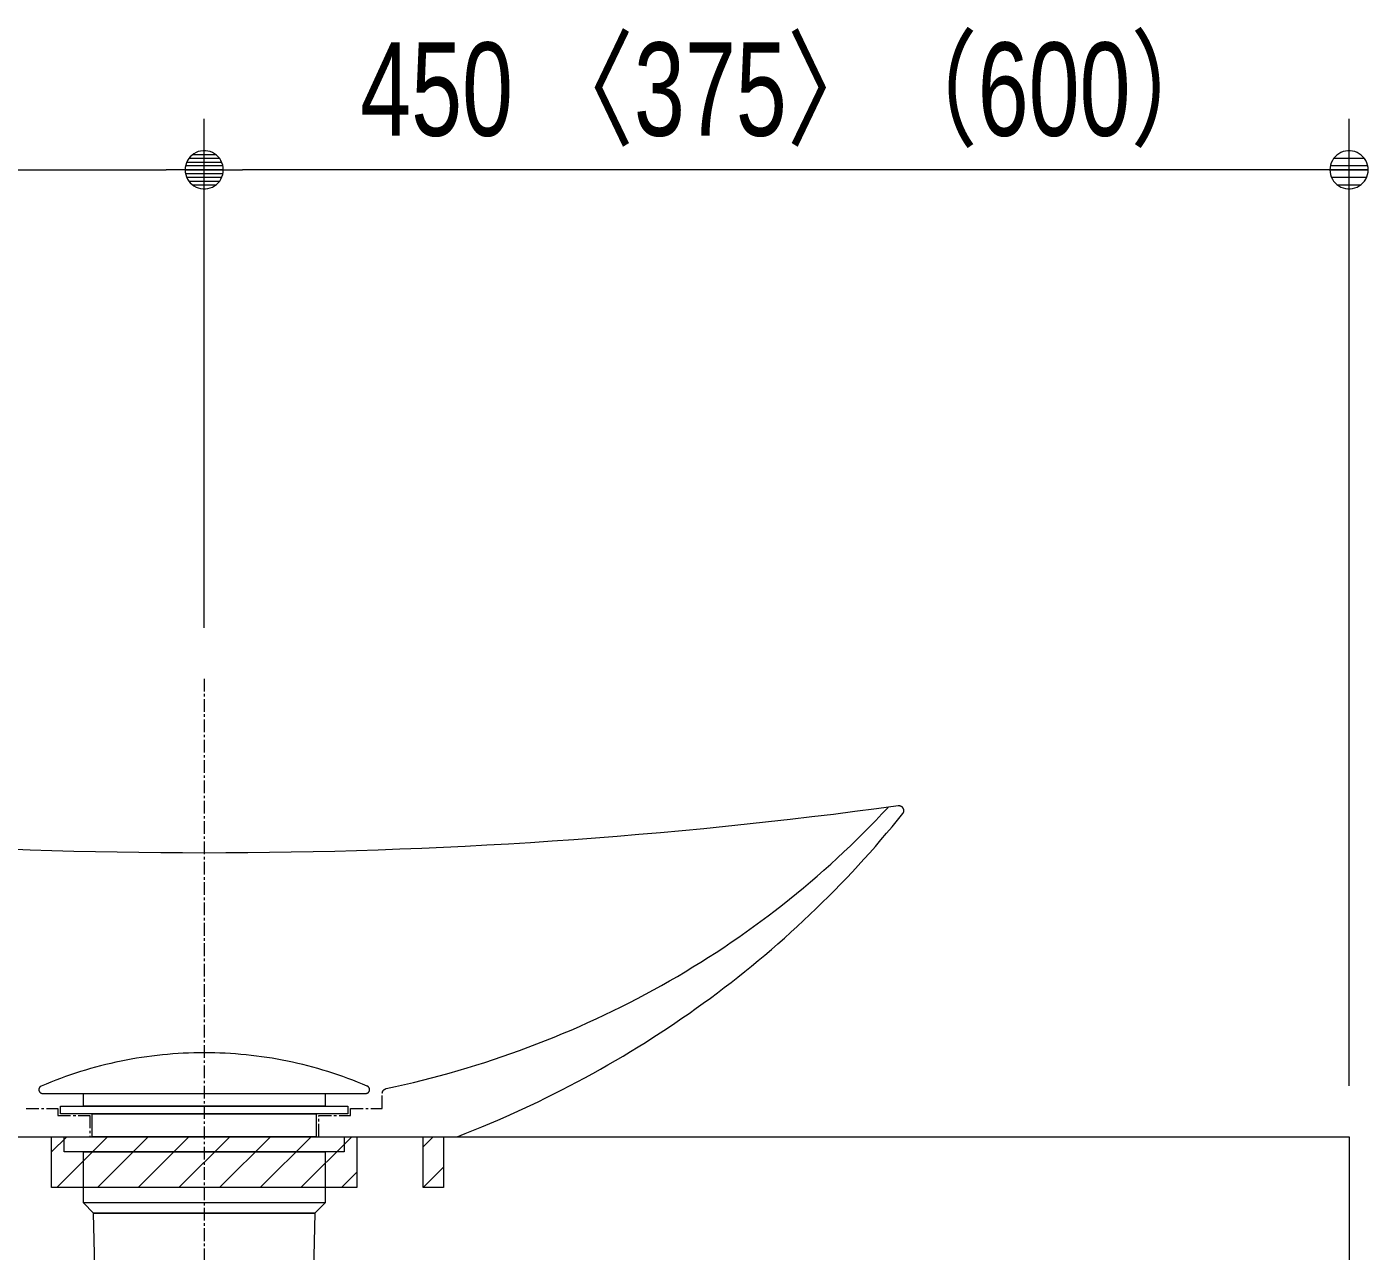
# Model space of a CAD drawing. Units: millimetres, scale not verified. Extents: x -6062 to 6062, y -3045 to 3045.
# Drawn here: x -4937 to -4410, y -1275 to -794 of the extents above; entities that cross this region are included whole.
import ezdxf
from ezdxf.enums import TextEntityAlignment as Align

# ---------------------------------------------------------------- set-up
doc = ezdxf.new("R2010")
doc.units = ezdxf.units.MM
doc.header["$LTSCALE"] = 20
doc.linetypes.add('CHAIN1', pattern=[8, 5, -1, 1, -1])
doc.linetypes.add('DASHED1', pattern=[1.8, 1.2, -0.6])
for name, color, linetype, lineweight in [('0-2_5ボウル・キャビネット', 7, 'Continuous', 9), ('0-3_2寸法-1', 7, 'Continuous', 9), ('0-4_0', 7, 'Continuous', 9), ('0-7_4給排水', 7, 'Continuous', 9)]:
    doc.layers.add(name, color=color, linetype=linetype, lineweight=lineweight)
doc.styles.add('ＭＳ Ｐゴシック', font='')
doc.styles.get('ＭＳ Ｐゴシック').set_extended_font_data('MS PGothic')

# ---------------------------------------------------------------- blocks, each defined once
blk = doc.blocks.new('_Dot')
at = {"layer": '0-4_0'}
for p, q in [((-10, 0), (-20, 0)), ((9.78, 2), (-9.78, 2)), ((7.99, 6), (-7.99, 6)), ((9.16, -3.98), (-9.16, -3.98)), ((6, -7.98), (-6, -7.98))]:
    blk.add_line(p, q, dxfattribs=at)
for points in [[(10, 0), (9.92, 1.25), (9.69, 2.49), (9.3, 3.68), (8.76, 4.82), (8.09, 5.88), (7.29, 6.85), (6.37, 7.71), (5.36, 8.44), (4.26, 9.05), (3.09, 9.51), (1.87, 9.82), (0.63, 9.98), (-0.63, 9.98), (-1.87, 9.82), (-3.09, 9.51), (-4.26, 9.05), (-5.36, 8.44), (-6.37, 7.71), (-7.29, 6.85), (-8.09, 5.88), (-8.76, 4.82), (-9.3, 3.68), (-9.69, 2.49), (-9.92, 1.25), (-10, 0), (0, 0)], [(-10, 0), (-9.92, -1.25), (-9.69, -2.49), (-9.3, -3.68), (-8.76, -4.82), (-8.09, -5.88), (-7.29, -6.85), (-6.37, -7.71), (-5.36, -8.44), (-4.26, -9.05), (-3.09, -9.51), (-1.87, -9.82), (-0.63, -9.98), (0.63, -9.98), (1.87, -9.82), (3.09, -9.51), (4.26, -9.05), (5.36, -8.44), (6.37, -7.71), (7.29, -6.85), (8.09, -5.88), (8.76, -4.82), (9.3, -3.68), (9.69, -2.49), (9.92, -1.25), (10, 0), (0, 0)]]:
    blk.add_lwpolyline(points, close=True, dxfattribs=at)
blk = doc.blocks.new('グループ-8')
at = {"layer": '0-7_4給排水', "linetype": 'CHAIN1'}
blk.add_line((-61600, -21000), (-61600, -38600), dxfattribs=at)
at = {"layer": '0-7_4給排水'}
for p, q in [((-60650, -25120), (-62550, -25120)), ((-62402.2, -28142.3), (-62470, -25200))]:
    blk.add_line(p, q, dxfattribs=at)
for points in [[(-60945.8, -24006.3), (-60986.2, -23998.3), (-61026.7, -23990.8), (-61067.2, -23983.8), (-61107.9, -23977.3), (-61148.6, -23971.4), (-61189.4, -23965.9), (-61230.3, -23961), (-61271.2, -23956.6), (-61312.2, -23952.7), (-61353.2, -23949.3), (-61394.3, -23946.5), (-61435.4, -23944.2), (-61476.5, -23942.3), (-61517.7, -23941), (-61558.8, -23940.3), (-61600, -23940), (-61641.2, -23940.3), (-61682.3, -23941), (-61723.5, -23942.3), (-61764.6, -23944.2), (-61805.7, -23946.5), (-61846.8, -23949.3), (-61887.8, -23952.7), (-61928.8, -23956.6), (-61969.7, -23961), (-62010.6, -23965.9), (-62051.4, -23971.4), (-62092.1, -23977.3), (-62132.8, -23983.8), (-62173.3, -23990.8), (-62213.8, -23998.3), (-62254.2, -24006.3), (-62294.5, -24014.8), (-62334.6, -24023.8), (-62374.7, -24033.3), (-62414.6, -24043.4), (-62454.4, -24053.9), (-62494.1, -24064.9), (-62533.6, -24076.5)], [(-60300.5, -24224.5), (-60300.8, -24223.3), (-60301.1, -24222), (-60301.4, -24220.8), (-60301.9, -24219.6), (-60302.3, -24218.4), (-60302.9, -24217.2), (-60303.4, -24216.1), (-60304, -24215), (-60304.7, -24213.9), (-60305.4, -24212.8), (-60306.2, -24211.8), (-60307, -24210.8), (-60307.8, -24209.8), (-60308.7, -24208.9), (-60309.6, -24208), (-60310.6, -24207.1), (-60311.6, -24206.3), (-60312.6, -24205.5), (-60313.7, -24204.8), (-60314.8, -24204.1), (-60315.9, -24203.5), (-60317, -24202.9), (-60318.2, -24202.4), (-60356.2, -24186.5), (-60394.3, -24171), (-60432.7, -24156), (-60471.2, -24141.6), (-60509.9, -24127.6), (-60548.8, -24114), (-60587.8, -24101), (-60627.1, -24088.5), (-60666.4, -24076.5), (-60705.9, -24064.9), (-60745.6, -24053.9), (-60785.4, -24043.4), (-60825.3, -24033.3), (-60865.4, -24023.8), (-60905.5, -24014.8), (-60945.8, -24006.3)], [(-62533.6, -24076.5), (-62572.9, -24088.5), (-62612.2, -24101), (-62651.2, -24114), (-62690.1, -24127.6), (-62728.8, -24141.6), (-62767.3, -24156), (-62805.7, -24171), (-62843.8, -24186.5), (-62881.8, -24202.4), (-62883, -24202.9), (-62884.1, -24203.5), (-62885.2, -24204.1), (-62886.3, -24204.8), (-62887.4, -24205.5), (-62888.4, -24206.3), (-62889.4, -24207.1), (-62890.4, -24208), (-62891.3, -24208.9), (-62892.2, -24209.8), (-62893, -24210.8), (-62893.8, -24211.8), (-62894.6, -24212.8), (-62895.3, -24213.9), (-62896, -24215), (-62896.6, -24216.1), (-62897.1, -24217.2), (-62897.7, -24218.4), (-62898.1, -24219.6), (-62898.6, -24220.8), (-62898.9, -24222), (-62899.2, -24223.3), (-62899.5, -24224.5), (-62899.7, -24225.8), (-62899.9, -24227.1), (-62900, -24228.4), (-62900, -24229.6), (-62900, -24230.9), (-62899.9, -24232.2), (-62899.8, -24233.5)], [(-62899.8, -24233.5), (-62899.6, -24234.8), (-62899.4, -24236), (-62899.1, -24237.3), (-62898.8, -24238.5), (-62898.4, -24239.7), (-62897.9, -24240.9), (-62897.4, -24242.1), (-62896.9, -24243.3), (-62896.3, -24244.4), (-62895.7, -24245.5), (-62895, -24246.6), (-62894.2, -24247.7), (-62893.5, -24248.7), (-62892.6, -24249.7), (-62891.8, -24250.6), (-62890.9, -24251.5), (-62889.9, -24252.4), (-62889, -24253.2), (-62888, -24254), (-62886.9, -24254.8), (-62885.8, -24255.5), (-62884.7, -24256.1), (-62883.6, -24256.7), (-62882.4, -24257.3), (-62881.3, -24257.8), (-62880.1, -24258.3), (-62878.9, -24258.7), (-62877.6, -24259), (-62876.4, -24259.3), (-62875.1, -24259.6), (-62873.8, -24259.8), (-62872.6, -24259.9), (-62871.3, -24260), (-62870, -24260), (-60330, -24260), (-60328.7, -24260), (-60327.4, -24259.9)], [(-60327.4, -24259.9), (-60326.2, -24259.8), (-60324.9, -24259.6), (-60323.6, -24259.3), (-60322.4, -24259), (-60321.1, -24258.7), (-60319.9, -24258.3), (-60318.7, -24257.8), (-60317.6, -24257.3), (-60316.4, -24256.7), (-60315.3, -24256.1), (-60314.2, -24255.5), (-60313.1, -24254.8), (-60312, -24254), (-60311, -24253.2), (-60310.1, -24252.4), (-60309.1, -24251.5), (-60308.2, -24250.6), (-60307.4, -24249.7), (-60306.5, -24248.7), (-60305.8, -24247.7), (-60305, -24246.6), (-60304.3, -24245.5), (-60303.7, -24244.4), (-60303.1, -24243.3), (-60302.6, -24242.1), (-60302.1, -24240.9), (-60301.6, -24239.7), (-60301.2, -24238.5), (-60300.9, -24237.3), (-60300.6, -24236), (-60300.4, -24234.8), (-60300.2, -24233.5), (-60300.1, -24232.2), (-60300, -24230.9), (-60300, -24229.6), (-60300, -24228.4), (-60300.1, -24227.1), (-60300.3, -24225.8), (-60300.5, -24224.5)], [(-62470, -25200), (-60730, -25200), (-60797.8, -28142.3)]]:
    blk.add_lwpolyline(points, dxfattribs=at)
for points in [[(-62550, -24260), (-60650, -24260), (-60650, -24360), (-62550, -24360)], [(-62730, -24360), (-60470, -24360), (-60470, -24420), (-62730, -24420)], [(-62480, -24420), (-60720, -24420), (-60720, -24600), (-62480, -24600)], [(-62700, -24600), (-60500, -24600), (-60500, -24720), (-62700, -24720)], [(-60650, -24720), (-60650, -25120), (-60730, -25200), (-62470, -25200), (-62550, -25120), (-62550, -24720)]]:
    blk.add_lwpolyline(points, close=True, dxfattribs=at)
blk = doc.blocks.new('グループ-14')
at = {"layer": '0-2_5ボウル・キャビネット'}
for points in [[(-62968.1, -22347.2), (-63139, -22341.1)], [(-56314.8, -22023.1), (-56484.2, -22045.1), (-56653.8, -22066.4), (-56823.4, -22087), (-56993.1, -22106.9), (-57162.9, -22126), (-57332.8, -22144.4), (-57502.8, -22162.1), (-57672.9, -22179.1), (-57843.1, -22195.4), (-58013.3, -22210.9), (-58183.6, -22225.7), (-58354, -22239.8), (-58524.5, -22253.2), (-58695, -22265.8), (-58865.6, -22277.8), (-59036.2, -22289), (-59206.9, -22299.5), (-59377.6, -22309.3), (-59548.4, -22318.3), (-59719.2, -22326.6), (-59890.1, -22334.2), (-60061, -22341.1), (-60231.9, -22347.2), (-60402.8, -22352.7), (-60573.8, -22357.4), (-60744.8, -22361.4), (-60915.8, -22364.6), (-61086.9, -22367.1), (-61257.9, -22369), (-61428.9, -22370), (-61600, -22370.4), (-61771.1, -22370), (-61942.1, -22369), (-62113.1, -22367.1), (-62284.2, -22364.6), (-62455.2, -22361.4), (-62626.2, -22357.4), (-62797.2, -22352.7), (-62968.1, -22347.2)], [(-56118.8, -22005.6), (-56119.4, -22005.2), (-56120.1, -22004.9), (-56120.7, -22004.5), (-56121.3, -22004.2), (-56122, -22003.9), (-56122.7, -22003.6), (-56123.3, -22003.3), (-56124, -22003), (-56124.7, -22002.8), (-56125.3, -22002.5), (-56126, -22002.3), (-56126.7, -22002.1), (-56127.4, -22001.8), (-56128.1, -22001.6), (-56128.8, -22001.4), (-56129.5, -22001.3), (-56130.2, -22001.1), (-56130.9, -22000.9), (-56131.7, -22000.8), (-56132.4, -22000.6), (-56133.1, -22000.5), (-56133.8, -22000.4), (-56134.5, -22000.3), (-56135.3, -22000.2), (-56136, -22000.2), (-56136.7, -22000.1), (-56137.5, -22000.1), (-56138.2, -22000), (-56138.9, -22000), (-56139.7, -22000), (-56140.4, -22000), (-56141.1, -22000), (-56141.9, -22000.1), (-56142.6, -22000.1), (-56143.3, -22000.1), (-56144, -22000.2), (-56144.8, -22000.3), (-56145.5, -22000.4), (-56314.8, -22023.1)], [(-56101.7, -22026.3), (-56102, -22025.6), (-56102.2, -22025), (-56102.4, -22024.3), (-56102.7, -22023.7), (-56103, -22023.1), (-56103.3, -22022.4), (-56103.6, -22021.8), (-56103.9, -22021.2), (-56104.2, -22020.6), (-56104.5, -22020), (-56104.9, -22019.4), (-56105.2, -22018.8), (-56105.6, -22018.2), (-56106, -22017.6), (-56106.4, -22017), (-56106.8, -22016.4), (-56107.2, -22015.9), (-56107.6, -22015.3), (-56108, -22014.8), (-56108.5, -22014.2), (-56108.9, -22013.7), (-56109.4, -22013.2), (-56109.9, -22012.6), (-56110.4, -22012.1), (-56110.9, -22011.6), (-56111.4, -22011.1), (-56111.9, -22010.6), (-56112.4, -22010.2), (-56113, -22009.7), (-56113.5, -22009.2), (-56114.1, -22008.8), (-56114.6, -22008.4), (-56115.2, -22007.9), (-56115.8, -22007.5), (-56116.4, -22007.1), (-56117, -22006.7), (-56117.6, -22006.3), (-56118.2, -22005.9), (-56118.8, -22005.6)], [(-56103.5, -22052.4), (-56103.2, -22051.7), (-56102.9, -22051.1), (-56102.6, -22050.5), (-56102.4, -22049.8), (-56102.1, -22049.2), (-56101.9, -22048.5), (-56101.7, -22047.9), (-56101.5, -22047.2), (-56101.3, -22046.6), (-56101.1, -22045.9), (-56100.9, -22045.2), (-56100.8, -22044.6), (-56100.7, -22043.9), (-56100.5, -22043.2), (-56100.4, -22042.5), (-56100.3, -22041.9), (-56100.2, -22041.2), (-56100.2, -22040.5), (-56100.1, -22039.8), (-56100.1, -22039.1), (-56100, -22038.4), (-56100, -22037.8), (-56100, -22037.1), (-56100, -22036.4), (-56100, -22035.7), (-56100.1, -22035), (-56100.1, -22034.3), (-56100.2, -22033.7), (-56100.3, -22033), (-56100.3, -22032.3), (-56100.4, -22031.6), (-56100.6, -22030.9), (-56100.7, -22030.3), (-56100.8, -22029.6), (-56101, -22028.9), (-56101.2, -22028.3), (-56101.3, -22027.6), (-56101.5, -22026.9), (-56101.7, -22026.3)], [(-57403.9, -23344.8), (-57350.6, -23302.3), (-57297.6, -23259.3), (-57245, -23216), (-57192.8, -23172.2), (-57140.9, -23128), (-57089.5, -23083.5), (-57038.5, -23038.5), (-56987.9, -22993.1), (-56937.7, -22947.3), (-56887.9, -22901.1), (-56838.5, -22854.6), (-56789.6, -22807.6), (-56741, -22760.3), (-56692.9, -22712.6), (-56645.3, -22664.5), (-56598, -22616), (-56551.2, -22567.2), (-56504.9, -22518), (-56458.9, -22468.5), (-56413.5, -22418.6), (-56368.4, -22368.3), (-56323.9, -22317.7), (-56279.8, -22266.7), (-56236.1, -22215.4), (-56192.9, -22163.7), (-56150.2, -22111.7), (-56107.9, -22059.4), (-56107.5, -22058.9), (-56107.1, -22058.3), (-56106.7, -22057.7), (-56106.3, -22057.2), (-56105.9, -22056.6), (-56105.5, -22056), (-56105.1, -22055.4), (-56104.8, -22054.8), (-56104.4, -22054.2), (-56104.1, -22053.6), (-56103.8, -22053), (-56103.5, -22052.4)], [(-63587.7, -24600), (-59612.3, -24600), (-59547.6, -24574.8), (-59483.1, -24549), (-59418.8, -24522.8), (-59354.8, -24496), (-59291, -24468.8), (-59227.5, -24441), (-59164.2, -24412.7), (-59101.2, -24384), (-59038.4, -24354.8), (-58975.9, -24325), (-58913.6, -24294.8), (-58851.7, -24264.1), (-58790, -24232.9), (-58728.6, -24201.2), (-58667.5, -24169), (-58606.7, -24136.4), (-58546.1, -24103.3), (-58485.9, -24069.7), (-58426, -24035.6), (-58366.3, -24001.1), (-58307, -23966.1), (-58248.1, -23930.7), (-58189.4, -23894.7), (-58131, -23858.4), (-58073, -23821.5), (-58015.3, -23784.2), (-57958, -23746.5), (-57901, -23708.3), (-57844.3, -23669.6), (-57788, -23630.6), (-57732.1, -23591), (-57676.5, -23551.1), (-57621.2, -23510.7), (-57566.3, -23469.9), (-57511.8, -23428.6), (-57457.7, -23386.9), (-57403.9, -23344.8)]]:
    blk.add_lwpolyline(points, dxfattribs=at)
at = {"layer": '0-2_5ボウル・キャビネット', "linetype": 'CHAIN1'}
for points in [[(-58068.2, -23446), (-58005.3, -23411.2), (-57942.8, -23375.7), (-57880.7, -23339.8), (-57819, -23303.2), (-57757.7, -23266), (-57696.7, -23228.3), (-57636.2, -23190.1), (-57576.1, -23151.2), (-57516.4, -23111.9), (-57457.2, -23071.9), (-57398.3, -23031.5), (-57339.9, -22990.4), (-57282, -22948.9), (-57224.5, -22906.8), (-57167.4, -22864.2), (-57110.8, -22821), (-57054.7, -22777.4), (-56999.1, -22733.2), (-56943.9, -22688.5), (-56889.2, -22643.3), (-56835, -22597.6), (-56781.3, -22551.4), (-56728.1, -22504.7), (-56675.4, -22457.5), (-56623.2, -22409.8), (-56571.5, -22361.6), (-56520.3, -22313), (-56469.7, -22263.9), (-56419.5, -22214.3), (-56370, -22164.3), (-56320.9, -22113.8), (-56272.4, -22062.9), (-56224.5, -22011.5)], [(-60175.3, -24223.9), (-60174.5, -24223.7), (-60173.7, -24223.4), (-60172.9, -24223.1), (-60172.1, -24222.9), (-60171.3, -24222.6), (-60170.5, -24222.4), (-60169.7, -24222.2), (-60168.9, -24222.1), (-60097.6, -24206.6), (-60026.5, -24190.5), (-59955.5, -24173.7), (-59884.7, -24156.3), (-59814.1, -24138.2), (-59743.7, -24119.5), (-59673.6, -24100.1), (-59603.6, -24080.1), (-59533.8, -24059.4), (-59464.3, -24038.1), (-59395, -24016.2), (-59325.9, -23993.6), (-59257.1, -23970.3), (-59188.6, -23946.5), (-59120.3, -23922), (-59052.2, -23896.8), (-58984.5, -23871.1), (-58917, -23844.7), (-58849.8, -23817.7), (-58782.9, -23790.1), (-58716.3, -23761.8), (-58650, -23732.9), (-58584, -23703.5), (-58518.4, -23673.4), (-58453, -23642.7), (-58388, -23611.4), (-58323.4, -23579.5), (-58259, -23547), (-58195.1, -23513.9), (-58131.5, -23480.3), (-58068.2, -23446)], [(-63000, -24377.1), (-62750, -24377.1), (-62750, -24432.9), (-62500, -24432.9), (-62500, -24600), (-60700, -24600), (-60700, -24432.9), (-60450, -24432.9), (-60450, -24377.1), (-60200, -24377.1), (-60200, -24258.3), (-60200, -24257.5), (-60200, -24256.7), (-60199.9, -24255.9), (-60199.9, -24255.1), (-60199.8, -24254.4), (-60199.7, -24253.6), (-60199.6, -24252.8), (-60199.4, -24252), (-60199.3, -24251.3), (-60199.1, -24250.5), (-60198.9, -24249.7), (-60198.7, -24249), (-60198.5, -24248.2), (-60198.3, -24247.5), (-60198, -24246.7), (-60197.8, -24246), (-60197.5, -24245.3)], [(-60197.5, -24245.3), (-60197.2, -24244.5), (-60196.8, -24243.8), (-60196.5, -24243.1), (-60196.2, -24242.4), (-60195.8, -24241.7), (-60195.4, -24241), (-60195, -24240.3), (-60194.6, -24239.6), (-60194.2, -24238.9), (-60193.7, -24238.3), (-60193.3, -24237.6), (-60192.8, -24237), (-60192.3, -24236.3), (-60191.8, -24235.7), (-60191.3, -24235.1), (-60190.7, -24234.5), (-60190.2, -24233.9), (-60189.6, -24233.3), (-60189.1, -24232.7), (-60188.5, -24232.2), (-60187.9, -24231.6), (-60187.3, -24231.1), (-60186.7, -24230.6), (-60186, -24230.1), (-60185.4, -24229.5), (-60184.7, -24229.1), (-60184, -24228.6), (-60183.4, -24228.1), (-60182.7, -24227.7), (-60182, -24227.2), (-60181.3, -24226.8), (-60180.6, -24226.4), (-60179.8, -24226), (-60179.1, -24225.6), (-60178.4, -24225.3), (-60177.6, -24224.9), (-60176.8, -24224.6), (-60176.1, -24224.3), (-60175.3, -24223.9)]]:
    blk.add_lwpolyline(points, dxfattribs=at)

msp = doc.modelspace()

# ---------------------------------------------------------------- linework, layer by layer
at = {"layer": '0-2_5ボウル・キャビネット'}
for p, q in [((-4927.5, -1236), (-4921.5, -1230)), ((-4925.5, -1250), (-4905.5, -1230)), ((-4909.5, -1250), (-4889.5, -1230)), ((-4893.5, -1250), (-4873.5, -1230)), ((-4877.5, -1250), (-4857.5, -1230)), ((-4861.5, -1250), (-4841.5, -1230)), ((-4845.5, -1250), (-4825.5, -1230)), ((-4829.5, -1250), (-4809.5, -1230)), ((-4781.5, -1234), (-4777.5, -1230)), ((-4813.5, -1250), (-4807.5, -1244)), ((-4781.5, -1250), (-4773.5, -1242))]:
    msp.add_line(p, q, dxfattribs=at)
for points in [[(-5317.5, -1230), (-4417.5, -1230), (-4417.5, -1830), (-5317.5, -1830)], [(-5317.5, -1230), (-4417.5, -1230), (-4417.5, -1290), (-5317.5, -1290)], [(-4927.5, -1250), (-4927.5, -1230), (-4807.5, -1230), (-4807.5, -1250)], [(-4781.5, -1230), (-4773.5, -1230), (-4773.5, -1250), (-4781.5, -1250)]]:
    msp.add_lwpolyline(points, close=True, dxfattribs=at)
at = {"layer": '0-2_5ボウル・キャビネット', "linetype": 'DASHED1'}
for points in [[(-4927.5, -1250), (-4927.5, -1230), (-4807.5, -1230), (-4807.5, -1250)], [(-4781.5, -1230), (-4773.5, -1230), (-4773.5, -1250), (-4781.5, -1250)]]:
    msp.add_lwpolyline(points, close=True, dxfattribs=at)
at = {"layer": '0-3_2寸法-1'}
for p, q in [((-4867.5, -1030), (-4867.5, -830)), ((-4867.5, -1030), (-4867.5, -830)), ((-4417.5, -1210), (-4417.5, -830)), ((-5302.49, -850), (-4882.51, -850)), ((-4432.51, -850), (-4852.49, -850))]:
    msp.add_line(p, q, dxfattribs=at)

# ---------------------------------------------------------------- block references
at = {"layer": '0-2_5ボウル・キャビネット', "xscale": 0.05, "yscale": 0.05}
msp.add_blockref('グループ-14', (-1787.5, 0), dxfattribs=at)
at = {"layer": '0-3_2寸法-1', "xscale": 0.7503418, "yscale": 0.7503418}
for p in [(-4867.5, -850), (-4417.5, -850)]:
    msp.add_blockref('_Dot', p, dxfattribs=at)
at = {"layer": '0-3_2寸法-1', "xscale": 0.7503418, "yscale": 0.7503418, "rotation": 180}
msp.add_blockref('_Dot', (-4867.5, -850), dxfattribs=at)
at = {"layer": '0-7_4給排水', "xscale": 0.05, "yscale": 0.05}
msp.add_blockref('グループ-8', (-1787.5, 0), dxfattribs=at)

# ---------------------------------------------------------------- texts
at = {"layer": '0-3_2寸法-1', "style": 'ＭＳ Ｐゴシック', "width": 0.75}
msp.add_text('450 〈375〉（600）', height=36.69, dxfattribs=at).set_placement((-4806.19, -847.65), align=Align.BOTTOM_LEFT)

doc.saveas('drawing.dxf')
